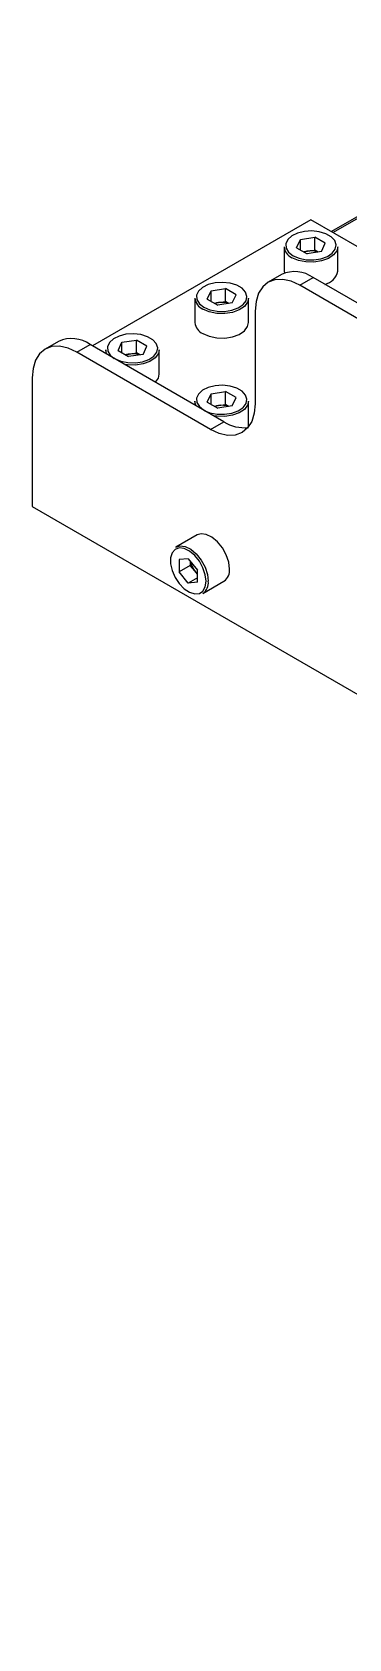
# Model space of a CAD drawing. Header units: millimetres. Extents: x -190 to 12889, y -227 to 3957.
# Drawn here: x 11972.3 to 12022.5, y 348.7 to 603.6 of the extents above; entities that cross this region are included whole.
import ezdxf

# ---------------------------------------------------------------- set-up
doc = ezdxf.new("R2010")
doc.units = ezdxf.units.MM
doc.header["$LTSCALE"] = 0.7
doc.layers.get('0').update_dxf_attribs({"color": 255})
doc.layers.add('DIM', color=94, linetype='Continuous', lineweight=25)

# ---------------------------------------------------------------- blocks, each defined once
blk = doc.blocks.new('3d')
at = {"color": 5, "linetype": 'Continuous', "lineweight": 25}
for p, q in [((17472.49, 527.44), (17417.7, 495.81)), ((17472.49, 527.1), (17417.99, 495.64)), ((17414.45, 497.69), (17379.81, 477.68)), ((17428.6, 489.52), (17414.45, 497.69)), ((17412.18, 493.25), (17412.79, 494.57)), ((17412.79, 494.57), (17415.06, 494.92)), ((17412.79, 492.9), (17412.79, 494.57)), ((17416.73, 493.96), (17415.06, 494.92)), ((17415.06, 492.88), (17415.06, 494.92)), ((17410.2, 493.4), (17410.2, 489.52)), ((17412.18, 493.25), (17413.84, 492.29)), ((17413.3, 492.6), (17413.92, 492.7)), ((17416.12, 492.64), (17413.84, 492.29)), ((17413.92, 492.7), (17415.06, 492.88)), ((17415.61, 492.56), (17415.06, 492.88)), ((17416.12, 492.64), (17416.73, 493.96)), ((17418.7, 489.52), (17418.7, 493.4)), ((17410.2, 489.52), (17410.24, 489.21)), ((17409.81, 489), (17407.69, 487.78)), ((17412.69, 487.28), (17414.81, 488.51)), ((17638.96, 356.66), (17412.69, 487.28)), ((17641.08, 357.88), (17414.81, 488.51)), ((17396.06, 485.24), (17396.06, 481.36)), ((17398.03, 485.09), (17398.64, 486.4)), ((17398.03, 485.09), (17399.7, 484.12)), ((17398.64, 486.4), (17400.92, 486.75)), ((17398.64, 484.73), (17398.64, 486.4)), ((17399.16, 484.44), (17399.78, 484.54)), ((17401.98, 484.48), (17399.7, 484.12)), ((17399.78, 484.54), (17400.92, 484.71)), ((17402.59, 485.79), (17400.92, 486.75)), ((17400.92, 484.71), (17400.92, 486.75)), ((17401.47, 484.4), (17400.92, 484.71)), ((17401.98, 484.48), (17402.59, 485.79)), ((17404.56, 481.36), (17404.56, 485.24)), ((17405.61, 483.2), (17405.61, 468.5)), ((17374.45, 478.38), (17372.33, 477.16)), ((17377.33, 476.66), (17379.45, 477.89)), ((17398.54, 464.42), (17377.33, 476.66)), ((17400.66, 465.64), (17379.45, 477.89)), ((17381.92, 477.07), (17381.92, 476.46)), ((17383.89, 476.92), (17384.5, 478.24)), ((17383.89, 476.92), (17385.56, 475.96)), ((17384.5, 478.24), (17386.78, 478.59)), ((17384.5, 476.57), (17384.5, 478.24)), ((17388.45, 477.63), (17386.78, 478.59)), ((17386.78, 476.55), (17386.78, 478.59)), ((17387.84, 476.31), (17388.45, 477.63)), ((17390.42, 473.19), (17390.42, 477.07)), ((17385.01, 476.28), (17385.64, 476.37)), ((17387.84, 476.31), (17385.56, 475.96)), ((17385.64, 476.37), (17386.78, 476.55)), ((17387.33, 476.23), (17386.78, 476.55)), ((17370.26, 472.58), (17370.26, 452.17)), ((17398.03, 468.76), (17398.64, 470.07)), ((17398.64, 470.07), (17400.92, 470.43)), ((17398.64, 468.41), (17398.64, 470.07)), ((17402.59, 469.46), (17400.92, 470.43)), ((17400.92, 468.38), (17400.92, 470.43)), ((17401.98, 468.15), (17402.59, 469.46)), ((17396.06, 468.91), (17396.06, 468.3)), ((17398.03, 468.76), (17399.7, 467.8)), ((17399.16, 468.11), (17399.78, 468.21)), ((17401.98, 468.15), (17399.7, 467.8)), ((17399.78, 468.21), (17400.92, 468.38)), ((17401.47, 468.07), (17400.92, 468.38)), ((17404.56, 465.03), (17404.56, 468.91)), ((17398.54, 464.42), (17400.66, 465.64)), ((17404.54, 464.8), (17404.56, 465.03)), ((17370.26, 452.17), (17681.39, 272.56)), ((17396.42, 447.69), (17393.06, 445.75)), ((17395.01, 443.89), (17393.56, 443.76)), ((17393.56, 443.76), (17393.56, 441.83)), ((17395.01, 443.89), (17396.45, 442.09)), ((17395.33, 442.85), (17393.56, 441.83)), ((17395.01, 440.04), (17393.56, 441.83)), ((17395.33, 443.49), (17395.33, 442.85)), ((17396.05, 441.96), (17395.33, 442.85)), ((17396.45, 441.46), (17396.05, 441.96)), ((17396.45, 440.17), (17396.45, 442.09)), ((17396.45, 440.87), (17395.01, 440.04)), ((17396.45, 440.17), (17395.01, 440.04)), ((17397.31, 438.38), (17400.67, 440.32))]:
    blk.add_line(p, q, dxfattribs=at)
at = {"color": 5, "linetype": 'Continuous', "lineweight": 25, "flags": 128}
for points in [[(17411.62, 491.97), (17412.58, 491.56), (17413.71, 491.33), (17414.9, 491.31), (17416.05, 491.49), (17417.06, 491.85), (17417.84, 492.38), (17418.32, 493.01), (17418.45, 493.69), (17418.23, 494.37), (17417.67, 494.97), (17416.83, 495.46), (17415.77, 495.78), (17414.6, 495.91), (17413.42, 495.83), (17412.33, 495.56), (17411.42, 495.11), (17410.79, 494.53), (17410.48, 493.86), (17410.52, 493.17), (17410.92, 492.52), (17411.62, 491.97)], [(17418.7, 493.4), (17418.56, 492.76), (17418.05, 492.09), (17417.23, 491.54), (17416.15, 491.15), (17414.93, 490.96), (17413.66, 490.99), (17412.47, 491.23), (17411.45, 491.66)], [(17397.48, 483.81), (17398.44, 483.4), (17399.57, 483.17), (17400.76, 483.14), (17401.91, 483.32), (17402.92, 483.69), (17403.7, 484.21), (17404.17, 484.84), (17404.31, 485.53), (17404.09, 486.2), (17403.53, 486.81), (17402.69, 487.3), (17401.63, 487.62), (17400.46, 487.75), (17399.28, 487.67), (17398.18, 487.39), (17397.28, 486.95), (17396.64, 486.36), (17396.34, 485.7), (17396.38, 485.01), (17396.77, 484.36), (17397.48, 483.81)], [(17412.69, 487.28), (17411.31, 487.92), (17409.98, 488.22), (17408.76, 488.17), (17407.69, 487.78), (17406.81, 487.05), (17406.15, 486.01), (17405.75, 484.71), (17405.61, 483.2)], [(17404.56, 485.24), (17404.42, 484.6), (17403.91, 483.93), (17403.08, 483.38), (17402.01, 482.99), (17400.79, 482.8), (17399.52, 482.82), (17398.33, 483.07), (17397.31, 483.5)], [(17383.4, 475.61), (17384.3, 475.23), (17385.43, 475.01), (17386.62, 474.98), (17387.77, 475.16), (17388.78, 475.53), (17389.56, 476.05), (17390.03, 476.68), (17390.17, 477.36), (17389.94, 478.04), (17389.39, 478.65), (17388.54, 479.13), (17387.49, 479.46), (17386.32, 479.58), (17385.13, 479.51), (17384.04, 479.23), (17383.14, 478.78), (17382.5, 478.2), (17382.19, 477.53), (17382.24, 476.85), (17382.63, 476.2), (17383.28, 475.68)], [(17397.31, 479.62), (17398.33, 479.19), (17399.52, 478.95), (17400.79, 478.92), (17402.01, 479.11), (17403.08, 479.5), (17403.91, 480.05), (17404.42, 480.72), (17404.56, 481.36)], [(17377.33, 476.66), (17375.95, 477.3), (17374.62, 477.6), (17373.4, 477.56), (17372.33, 477.16), (17371.45, 476.43), (17370.8, 475.39), (17370.4, 474.1), (17370.26, 472.58)], [(17382.1, 476.36), (17381.99, 476.62), (17381.92, 477.07)], [(17390.42, 477.07), (17390.27, 476.44), (17389.77, 475.77), (17388.94, 475.21), (17387.87, 474.82), (17386.64, 474.63), (17385.38, 474.66), (17384.93, 474.72)], [(17389.8, 471.92), (17390.27, 472.56), (17390.42, 473.19)], [(17397.55, 467.44), (17398.44, 467.07), (17399.57, 466.84), (17400.76, 466.82), (17401.91, 466.99), (17402.92, 467.36), (17403.7, 467.88), (17404.17, 468.51), (17404.31, 469.2), (17404.09, 469.87), (17403.53, 470.48), (17402.69, 470.97), (17401.63, 471.29), (17400.46, 471.42), (17399.28, 471.34), (17398.18, 471.07), (17397.28, 470.62), (17396.64, 470.03), (17396.34, 469.37), (17396.38, 468.68), (17396.77, 468.03), (17397.42, 467.52)], [(17396.24, 468.19), (17396.14, 468.45), (17396.06, 468.91)], [(17405.61, 468.5), (17405.48, 466.99), (17405.08, 465.69), (17404.42, 464.65), (17403.54, 463.92), (17402.47, 463.53), (17401.25, 463.48), (17399.92, 463.78), (17398.54, 464.42)], [(17404.56, 468.91), (17404.42, 468.27), (17403.91, 467.6), (17403.08, 467.05), (17402.01, 466.66), (17400.79, 466.47), (17399.52, 466.5), (17399.08, 466.56)], [(17401.55, 442.27), (17401.42, 443.37), (17401.03, 444.53), (17400.42, 445.64), (17399.64, 446.6), (17398.77, 447.34), (17397.87, 447.77), (17397.04, 447.88), (17396.42, 447.69)], [(17397.84, 440.33), (17397.71, 441.37), (17397.34, 442.45), (17396.77, 443.5), (17396.04, 444.41), (17395.22, 445.1), (17394.38, 445.51), (17393.59, 445.61), (17392.93, 445.38), (17392.46, 444.85), (17392.21, 444.06), (17392.21, 443.09), (17392.46, 442.02), (17392.93, 440.94), (17393.59, 439.95), (17394.38, 439.14), (17395.22, 438.58), (17396.04, 438.33), (17396.77, 438.39), (17397.34, 438.77), (17397.71, 439.44), (17397.84, 440.33)], [(17393.06, 445.75), (17393.68, 445.94), (17394.52, 445.83), (17395.41, 445.4), (17396.28, 444.66), (17397.06, 443.7), (17397.67, 442.59), (17398.06, 441.43), (17398.19, 440.33)]]:
    blk.add_lwpolyline(points, dxfattribs=at)
at = {"color": 5, "linetype": 'Continuous', "lineweight": 25}
for centre, radius, start, end in [((17412.28, 493.57), 2.08, 184.8256, 246.4945), ((17414.36, 489.8), 2.94, 98.5157, 109.6834), ((17414.45, 489.4), 3.34, 70.646, 99.0666), ((17411.88, 484.42), 5.03, 54.3824, 114.3071), ((17416.11, 490.01), 2.64, 282.4065, 349.3343), ((17398.14, 485.41), 2.08, 184.8256, 246.4945), ((17400.22, 481.63), 2.94, 98.5157, 109.6834), ((17400.31, 481.24), 3.34, 70.646, 99.0666), ((17398.14, 481.53), 2.08, 184.8256, 246.4945), ((17376.52, 473.8), 5.03, 54.3824, 114.3071), ((17386.08, 473.47), 2.94, 98.5157, 109.6834), ((17386.17, 473.08), 3.34, 70.646, 99.0666), ((17400.22, 465.3), 2.94, 98.5157, 109.6834), ((17400.31, 464.91), 3.34, 70.646, 99.0666), ((17403.85, 470.54), 5.85, 236.996, 276.7094), ((17398.65, 444.06), 3.34, 190.6223, 219.0686), ((17398.35, 443.79), 2.94, 218.5169, 229.6948), ((17399.48, 442.03), 2.08, 304.8223, 6.4898), ((17396.12, 440.1), 2.08, 304.8223, 6.4898)]:
    blk.add_arc(centre, radius, start, end, dxfattribs=at)

msp = doc.modelspace()

# ---------------------------------------------------------------- block references
at = {"layer": 'DIM'}
msp.add_blockref('3d', (-5397.9356, 76.177), dxfattribs=at)

doc.saveas('drawing.dxf')
